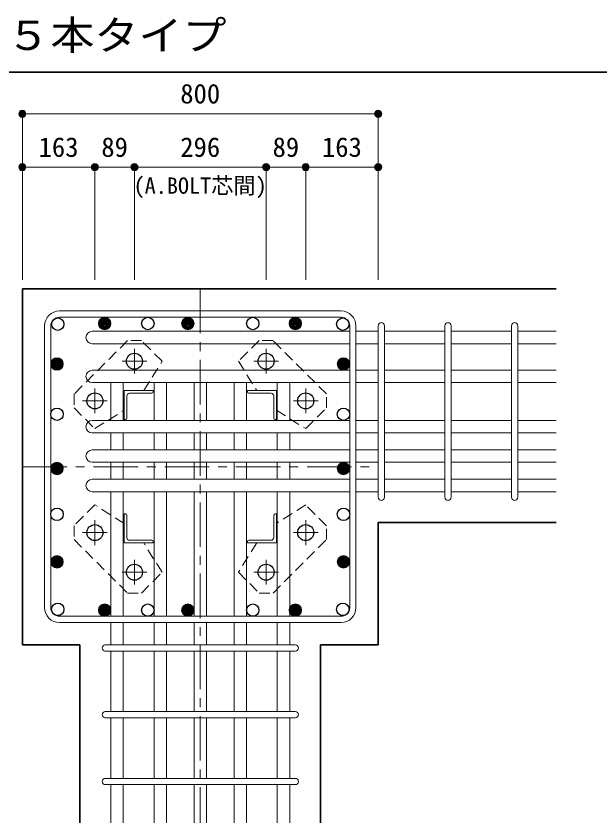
# Model space of a CAD drawing. Units: millimetres at full size, sheet at 1:20. Extents: x -3982 to 3969, y -2797 to 2801.
# Drawn here: x -3168 to -1856, y -1835 to -22 of the extents above; entities that cross this region are included whole.
import ezdxf
from ezdxf.enums import TextEntityAlignment as Align

# ---------------------------------------------------------------- set-up
doc = ezdxf.new("R2010")
doc.units = ezdxf.units.MM
doc.header["$LTSCALE"] = 20
doc.header["$PDMODE"] = 32
doc.header["$PDSIZE"] = 12
doc.linetypes.add('CHAIN1', pattern=[8, 5, -1, 1, -1])
doc.linetypes.add('DASHED1', pattern=[1.8, 1.2, -0.6])
for name, color, linetype, lineweight in [('6-1_躯体線', 2, 'Continuous', 35), ('6-2_A.Bolt_', 4, 'Continuous', 9), ('6-3_柱型主筋', 4, 'Continuous', 9), ('6-4_フープ', 7, 'Continuous', 18), ('6-5_梁主筋', 7, 'Continuous', 18), ('6-6_S.T.P.', 7, 'Continuous', 18), ('6-7_文字', 7, 'Continuous', 18), ('6-9', 4, 'DASHED1', 9), ('6-D_寸法', 4, 'Continuous', 9), ('F-0_枠', 6, 'Continuous', 40)]:
    doc.layers.add(name, color=color, linetype=linetype, lineweight=lineweight)
doc.styles.add('ＭＳ ゴシック', font='')
doc.styles.get('ＭＳ ゴシック').set_extended_font_data('MS Gothic')

msp = doc.modelspace()

# ---------------------------------------------------------------- linework, layer by layer
at = {"layer": '6-1_躯体線'}
for p, q in [((-3153.87, -1434.67), (-3153.87, -634.67)), ((-1953.87, -634.67), (-3153.87, -634.67)), ((-2353.87, -1434.67), (-2353.87, -1160.17)), ((-1953.87, -1160.17), (-2353.87, -1160.17)), ((-3024.37, -1434.67), (-3153.87, -1434.67)), ((-3024.37, -1834.67), (-3024.37, -1434.67)), ((-2483.37, -1834.67), (-2483.37, -1434.67)), ((-2353.87, -1434.67), (-2483.37, -1434.67))]:
    msp.add_line(p, q, dxfattribs=at)
at = {"layer": '6-2_A.Bolt_', "linetype": 'CHAIN1'}
for p, q in [((-2901.87, -825.37), (-2901.87, -769.87)), ((-2605.87, -825.37), (-2605.87, -769.87)), ((-2874.17, -797.67), (-2929.67, -797.67)), ((-2633.57, -797.67), (-2578.07, -797.67)), ((-2990.87, -914.37), (-2990.87, -858.87)), ((-2516.87, -914.37), (-2516.87, -858.87)), ((-2963.17, -886.67), (-3018.67, -886.67)), ((-2544.57, -886.67), (-2489.07, -886.67)), ((-2990.87, -1154.97), (-2990.87, -1210.47)), ((-2516.87, -1154.97), (-2516.87, -1210.47)), ((-2963.17, -1182.67), (-3018.67, -1182.67)), ((-2544.57, -1182.67), (-2489.07, -1182.67)), ((-2901.87, -1243.97), (-2901.87, -1299.47)), ((-2605.87, -1243.97), (-2605.87, -1299.47)), ((-2874.17, -1271.67), (-2929.67, -1271.67)), ((-2633.57, -1271.67), (-2578.07, -1271.67))]:
    msp.add_line(p, q, dxfattribs=at)
at = {"layer": '6-2_A.Bolt_'}
for p, q in [((-2924.87, -928.67), (-2924.87, -863.67)), ((-2859.87, -863.67), (-2924.87, -863.67)), ((-2862.87, -869.67), (-2912.87, -869.67)), ((-2859.87, -863.67), (-2859.87, -866.67)), ((-2647.87, -863.67), (-2647.87, -866.67)), ((-2647.87, -863.67), (-2582.87, -863.67)), ((-2644.87, -869.67), (-2594.87, -869.67)), ((-2582.87, -928.67), (-2582.87, -863.67)), ((-2918.87, -925.67), (-2918.87, -875.67)), ((-2588.87, -925.67), (-2588.87, -875.67)), ((-2924.87, -928.67), (-2921.87, -928.67)), ((-2582.87, -928.67), (-2585.87, -928.67)), ((-2924.87, -1140.67), (-2921.87, -1140.67)), ((-2924.87, -1140.67), (-2924.87, -1205.67)), ((-2582.87, -1140.67), (-2585.87, -1140.67)), ((-2582.87, -1140.67), (-2582.87, -1205.67)), ((-2918.87, -1143.67), (-2918.87, -1193.67)), ((-2588.87, -1143.67), (-2588.87, -1193.67)), ((-2859.87, -1205.67), (-2924.87, -1205.67)), ((-2862.87, -1199.67), (-2912.87, -1199.67)), ((-2859.87, -1205.67), (-2859.87, -1202.67)), ((-2647.87, -1205.67), (-2647.87, -1202.67)), ((-2647.87, -1205.67), (-2582.87, -1205.67)), ((-2644.87, -1199.67), (-2594.87, -1199.67))]:
    msp.add_line(p, q, dxfattribs=at)
at = {"layer": '6-2_A.Bolt_', "color": 3, "lineweight": 25}
for centre in [(-2901.87, -797.67), (-2605.87, -797.67), (-2990.87, -886.67), (-2516.87, -886.67), (-2990.87, -1182.67), (-2516.87, -1182.67), (-2901.87, -1271.67), (-2605.87, -1271.67)]:
    msp.add_circle(centre, 18, dxfattribs=at)
at = {"layer": '6-2_A.Bolt_'}
for centre, radius, start, end in [((-2912.87, -875.67), 6, 90, 180), ((-2862.87, -866.67), 3, 270, 0), ((-2644.87, -866.67), 3, 180, 270), ((-2594.87, -875.67), 6, 0, 90), ((-2921.87, -925.67), 3, 270, 0), ((-2585.87, -925.67), 3, 180, 270), ((-2921.87, -1143.67), 3, 0, 90), ((-2585.87, -1143.67), 3, 90, 180), ((-2912.87, -1193.67), 6, 180, 270), ((-2594.87, -1193.67), 6, 270, 0), ((-2862.87, -1202.67), 3, 0, 90), ((-2644.87, -1202.67), 3, 90, 180)]:
    msp.add_arc(centre, radius, start, end, dxfattribs=at)
at = {"layer": '6-3_柱型主筋', "color": 3, "lineweight": 25}
for centre in [(-3074.26, -714.28), (-2871.87, -712.67), (-2635.87, -712.67), (-2433.48, -714.28), (-3075.87, -916.67), (-2431.87, -916.67), (-3075.87, -1141.47), (-2431.87, -1141.47), (-3074.26, -1355.06), (-2433.48, -1355.06), (-2871.87, -1356.67), (-2635.87, -1356.67)]:
    msp.add_circle(centre, 14, dxfattribs=at)
at = {"layer": '6-3_柱型主筋'}
for centre, radius in [((-2968.87, -712.67), 14), ((-2968.87, -712.67), 12.5), ((-2968.87, -712.67), 11), ((-2968.87, -712.67), 9.5), ((-2968.87, -712.67), 8), ((-2968.87, -712.67), 6.5), ((-2781.87, -712.67), 14), ((-2781.87, -712.67), 12.5), ((-2781.87, -712.67), 11), ((-2781.87, -712.67), 9.5), ((-2781.87, -712.67), 8), ((-2781.87, -712.67), 6.5), ((-2540.27, -712.67), 14), ((-2540.27, -712.67), 12.5), ((-2540.27, -712.67), 11), ((-2540.27, -712.67), 9.5), ((-2540.27, -712.67), 8), ((-2540.27, -712.67), 6.5), ((-2968.87, -712.67), 5), ((-2968.87, -712.67), 3.5), ((-2968.87, -712.67), 2), ((-2968.87, -712.67), 0.5), ((-2781.87, -712.67), 5), ((-2781.87, -712.67), 3.5), ((-2781.87, -712.67), 2), ((-2781.87, -712.67), 0.5), ((-2540.27, -712.67), 5), ((-2540.27, -712.67), 3.5), ((-2540.27, -712.67), 2), ((-2540.27, -712.67), 0.5), ((-3075.87, -803.67), 14), ((-3075.87, -803.67), 12.5), ((-3075.87, -803.67), 11), ((-3075.87, -803.67), 9.5), ((-3075.87, -803.67), 8), ((-3075.87, -803.67), 6.5), ((-2431.87, -803.67), 14), ((-2431.87, -803.67), 12.5), ((-2431.87, -803.67), 11), ((-2431.87, -803.67), 9.5), ((-2431.87, -803.67), 8), ((-2431.87, -803.67), 6.5), ((-3075.87, -803.67), 5), ((-3075.87, -803.67), 3.5), ((-3075.87, -803.67), 2), ((-3075.87, -803.67), 0.5), ((-2431.87, -803.67), 5), ((-2431.87, -803.67), 3.5), ((-2431.87, -803.67), 2), ((-2431.87, -803.67), 0.5), ((-3075.87, -1038.67), 14), ((-3075.87, -1038.67), 12.5), ((-3075.87, -1038.67), 11), ((-3075.87, -1038.67), 9.5), ((-3075.87, -1038.67), 8), ((-3075.87, -1038.67), 6.5), ((-2431.87, -1038.67), 14), ((-2431.87, -1038.67), 12.5), ((-2431.87, -1038.67), 11), ((-2431.87, -1038.67), 9.5), ((-2431.87, -1038.67), 8), ((-2431.87, -1038.67), 6.5), ((-3075.87, -1038.67), 5), ((-3075.87, -1038.67), 3.5), ((-3075.87, -1038.67), 2), ((-3075.87, -1038.67), 0.5), ((-2431.87, -1038.67), 5), ((-2431.87, -1038.67), 3.5), ((-2431.87, -1038.67), 2), ((-2431.87, -1038.67), 0.5), ((-3075.87, -1248.26), 14), ((-3075.87, -1248.26), 12.5), ((-3075.87, -1248.26), 11), ((-3075.87, -1248.26), 9.5), ((-3075.87, -1248.26), 8), ((-3075.87, -1248.26), 6.5), ((-3075.87, -1248.26), 5), ((-3075.87, -1248.26), 3.5), ((-3075.87, -1248.26), 2), ((-3075.87, -1248.26), 0.5), ((-2431.87, -1248.26), 14), ((-2431.87, -1248.26), 12.5), ((-2431.87, -1248.26), 11), ((-2431.87, -1248.26), 9.5), ((-2431.87, -1248.26), 8), ((-2431.87, -1248.26), 6.5), ((-2431.87, -1248.26), 5), ((-2431.87, -1248.26), 3.5), ((-2431.87, -1248.26), 2), ((-2431.87, -1248.26), 0.5), ((-2968.87, -1356.67), 14), ((-2968.87, -1356.67), 12.5), ((-2968.87, -1356.67), 11), ((-2968.87, -1356.67), 9.5), ((-2968.87, -1356.67), 8), ((-2968.87, -1356.67), 6.5), ((-2968.87, -1356.67), 5), ((-2968.87, -1356.67), 3.5), ((-2968.87, -1356.67), 2), ((-2968.87, -1356.67), 0.5), ((-2781.87, -1356.67), 14), ((-2781.87, -1356.67), 12.5), ((-2781.87, -1356.67), 11), ((-2781.87, -1356.67), 9.5), ((-2781.87, -1356.67), 8), ((-2781.87, -1356.67), 6.5), ((-2781.87, -1356.67), 5), ((-2781.87, -1356.67), 3.5), ((-2781.87, -1356.67), 2), ((-2781.87, -1356.67), 0.5), ((-2540.27, -1356.67), 14), ((-2540.27, -1356.67), 12.5), ((-2540.27, -1356.67), 11), ((-2540.27, -1356.67), 9.5), ((-2540.27, -1356.67), 8), ((-2540.27, -1356.67), 6.5), ((-2540.27, -1356.67), 5), ((-2540.27, -1356.67), 3.5), ((-2540.27, -1356.67), 2), ((-2540.27, -1356.67), 0.5)]:
    msp.add_circle(centre, radius, dxfattribs=at)
at = {"layer": '6-4_フープ'}
for p, q in [((-2437.37, -684.67), (-3070.37, -684.67)), ((-2437.37, -698.67), (-3070.37, -698.67)), ((-3103.87, -1351.17), (-3103.87, -718.17)), ((-3089.87, -1351.17), (-3089.87, -718.17)), ((-2417.87, -1351.17), (-2417.87, -718.17)), ((-2403.87, -1351.17), (-2403.87, -718.17)), ((-2437.37, -1370.67), (-3070.37, -1370.67)), ((-2437.37, -1384.67), (-3070.37, -1384.67))]:
    msp.add_line(p, q, dxfattribs=at)
for centre, radius, start, end in [((-3070.37, -718.17), 33.5, 90, 180), ((-2437.37, -718.17), 33.5, 0, 90), ((-3070.37, -718.17), 19.5, 90, 180), ((-2437.37, -718.17), 19.5, 0, 90), ((-3070.37, -1351.17), 33.5, 180, 270), ((-3070.37, -1351.17), 19.5, 180, 270), ((-2437.37, -1351.17), 33.5, 270, 0), ((-2437.37, -1351.17), 19.5, 270, 0)]:
    msp.add_arc(centre, radius, start, end, dxfattribs=at)
at = {"layer": '6-5_梁主筋'}
for p, q in [((-2996.87, -730.28), (-2417.87, -730.28)), ((-2353.87, -730.28), (-2403.87, -730.28)), ((-2203.87, -730.28), (-2339.87, -730.28)), ((-2053.87, -730.28), (-2189.87, -730.28)), ((-1953.87, -730.28), (-2039.87, -730.28)), ((-2996.87, -758.28), (-2417.87, -758.28)), ((-2353.87, -758.28), (-2403.87, -758.28)), ((-2203.87, -758.28), (-2339.87, -758.28)), ((-2053.87, -758.28), (-2189.87, -758.28)), ((-1953.87, -758.28), (-2039.87, -758.28)), ((-2996.87, -817.67), (-2417.87, -817.67)), ((-2353.87, -817.67), (-2403.87, -817.67)), ((-2203.87, -817.67), (-2339.87, -817.67)), ((-2053.87, -817.67), (-2189.87, -817.67)), ((-1953.87, -817.67), (-2039.87, -817.67)), ((-2996.87, -845.67), (-2417.87, -845.67)), ((-2954.87, -848.67), (-2954.87, -930.67)), ((-2926.87, -848.67), (-2926.87, -930.67)), ((-2857.87, -848.67), (-2857.87, -930.67)), ((-2829.87, -848.67), (-2829.87, -930.67)), ((-2767.87, -848.67), (-2767.87, -930.67)), ((-2739.87, -848.67), (-2739.87, -930.67)), ((-2677.87, -848.67), (-2677.87, -930.67)), ((-2649.87, -848.67), (-2649.87, -930.67)), ((-2580.87, -848.67), (-2580.87, -930.67)), ((-2552.87, -848.67), (-2552.87, -930.67)), ((-2353.87, -845.67), (-2403.87, -845.67)), ((-2203.87, -845.67), (-2339.87, -845.67)), ((-2053.87, -845.67), (-2189.87, -845.67)), ((-1953.87, -845.67), (-2039.87, -845.67)), ((-2996.87, -930.67), (-2417.87, -930.67)), ((-2353.87, -930.67), (-2403.87, -930.67)), ((-2203.87, -930.67), (-2339.87, -930.67)), ((-2053.87, -930.67), (-2189.87, -930.67)), ((-1953.87, -930.67), (-2039.87, -930.67)), ((-2996.87, -958.67), (-2417.87, -958.67)), ((-2954.87, -958.67), (-2954.87, -996.67)), ((-2926.87, -996.67), (-2926.87, -958.67)), ((-2857.87, -996.67), (-2857.87, -958.67)), ((-2829.87, -996.67), (-2829.87, -958.67)), ((-2767.87, -996.67), (-2767.87, -958.67)), ((-2739.87, -996.67), (-2739.87, -958.67)), ((-2677.87, -996.67), (-2677.87, -958.67)), ((-2649.87, -996.67), (-2649.87, -958.67)), ((-2580.87, -996.67), (-2580.87, -958.67)), ((-2552.87, -996.67), (-2552.87, -958.67)), ((-2353.87, -958.67), (-2403.87, -958.67)), ((-2203.87, -958.67), (-2339.87, -958.67)), ((-2053.87, -958.67), (-2189.87, -958.67)), ((-1953.87, -958.67), (-2039.87, -958.67)), ((-2996.87, -996.67), (-2417.87, -996.67)), ((-2353.87, -996.67), (-2403.87, -996.67)), ((-2203.87, -996.67), (-2339.87, -996.67)), ((-2053.87, -996.67), (-2189.87, -996.67)), ((-1953.87, -996.67), (-2039.87, -996.67)), ((-2996.87, -1024.67), (-2417.87, -1024.67)), ((-2954.87, -1024.67), (-2954.87, -1062.67)), ((-2926.87, -1024.67), (-2926.87, -1062.67)), ((-2857.87, -1024.67), (-2857.87, -1062.67)), ((-2829.87, -1024.67), (-2829.87, -1062.67)), ((-2767.87, -1024.67), (-2767.87, -1062.67)), ((-2739.87, -1024.67), (-2739.87, -1062.67)), ((-2677.87, -1024.67), (-2677.87, -1062.67)), ((-2649.87, -1024.67), (-2649.87, -1062.67)), ((-2580.87, -1024.67), (-2580.87, -1062.67)), ((-2552.87, -1024.67), (-2552.87, -1062.67)), ((-2353.87, -1024.67), (-2403.87, -1024.67)), ((-2203.87, -1024.67), (-2339.87, -1024.67)), ((-2053.87, -1024.67), (-2189.87, -1024.67)), ((-1953.87, -1024.67), (-2039.87, -1024.67)), ((-2996.87, -1062.67), (-2417.87, -1062.67)), ((-2353.87, -1062.67), (-2403.87, -1062.67)), ((-2203.87, -1062.67), (-2339.87, -1062.67)), ((-2053.87, -1062.67), (-2189.87, -1062.67)), ((-1953.87, -1062.67), (-2039.87, -1062.67)), ((-2996.87, -1090.67), (-2417.87, -1090.67)), ((-2954.87, -1090.67), (-2954.87, -1370.67)), ((-2926.87, -1090.67), (-2926.87, -1370.67)), ((-2857.87, -1090.67), (-2857.87, -1370.67)), ((-2829.87, -1090.67), (-2829.87, -1370.67)), ((-2767.87, -1090.67), (-2767.87, -1370.67)), ((-2739.87, -1090.67), (-2739.87, -1370.67)), ((-2677.87, -1090.67), (-2677.87, -1370.67)), ((-2649.87, -1090.67), (-2649.87, -1370.67)), ((-2580.87, -1090.67), (-2580.87, -1370.67)), ((-2552.87, -1090.67), (-2552.87, -1370.67)), ((-2353.87, -1090.67), (-2403.87, -1090.67)), ((-2203.87, -1090.67), (-2339.87, -1090.67)), ((-2053.87, -1090.67), (-2189.87, -1090.67)), ((-1953.87, -1090.67), (-2039.87, -1090.67)), ((-2954.87, -1384.67), (-2954.87, -1434.67)), ((-2926.87, -1384.67), (-2926.87, -1434.67)), ((-2857.87, -1384.67), (-2857.87, -1434.67)), ((-2829.87, -1384.67), (-2829.87, -1434.67)), ((-2767.87, -1384.67), (-2767.87, -1434.67)), ((-2739.87, -1384.67), (-2739.87, -1434.67)), ((-2677.87, -1384.67), (-2677.87, -1434.67)), ((-2649.87, -1384.67), (-2649.87, -1434.67)), ((-2580.87, -1384.67), (-2580.87, -1434.67)), ((-2552.87, -1384.67), (-2552.87, -1434.67)), ((-2954.87, -1448.67), (-2954.87, -1584.67)), ((-2926.87, -1448.67), (-2926.87, -1584.67)), ((-2857.87, -1448.67), (-2857.87, -1584.67)), ((-2829.87, -1448.67), (-2829.87, -1584.67)), ((-2767.87, -1448.67), (-2767.87, -1584.67)), ((-2739.87, -1448.67), (-2739.87, -1584.67)), ((-2677.87, -1448.67), (-2677.87, -1584.67)), ((-2649.87, -1448.67), (-2649.87, -1584.67)), ((-2580.87, -1448.67), (-2580.87, -1584.67)), ((-2552.87, -1448.67), (-2552.87, -1584.67)), ((-2954.87, -1598.67), (-2954.87, -1734.67)), ((-2926.87, -1598.67), (-2926.87, -1734.67)), ((-2857.87, -1598.67), (-2857.87, -1734.67)), ((-2829.87, -1598.67), (-2829.87, -1734.67)), ((-2767.87, -1598.67), (-2767.87, -1734.67)), ((-2739.87, -1598.67), (-2739.87, -1734.67)), ((-2677.87, -1598.67), (-2677.87, -1734.67)), ((-2649.87, -1598.67), (-2649.87, -1734.67)), ((-2580.87, -1598.67), (-2580.87, -1734.67)), ((-2552.87, -1598.67), (-2552.87, -1734.67)), ((-2954.87, -1748.67), (-2954.87, -1834.67)), ((-2926.87, -1748.67), (-2926.87, -1834.67)), ((-2857.87, -1748.67), (-2857.87, -1834.67)), ((-2829.87, -1748.67), (-2829.87, -1834.67)), ((-2767.87, -1748.67), (-2767.87, -1834.67)), ((-2739.87, -1748.67), (-2739.87, -1834.67)), ((-2677.87, -1748.67), (-2677.87, -1834.67)), ((-2649.87, -1748.67), (-2649.87, -1834.67)), ((-2580.87, -1748.67), (-2580.87, -1834.67)), ((-2552.87, -1748.67), (-2552.87, -1834.67))]:
    msp.add_line(p, q, dxfattribs=at)
for centre, start, end in [((-2996.87, -744.28), 90, 180), ((-2996.87, -744.28), 180, 270), ((-2996.87, -831.67), 90, 180), ((-2996.87, -831.67), 180, 270), ((-2940.87, -848.67), 167.62341, 180), ((-2940.87, -848.67), 0, 12.37659), ((-2843.87, -848.67), 167.62341, 180), ((-2843.87, -848.67), 0, 12.37659), ((-2753.87, -848.67), 167.62341, 180), ((-2753.87, -848.67), 0, 12.37659), ((-2663.87, -848.67), 167.62341, 180), ((-2663.87, -848.67), 0, 12.37659), ((-2566.87, -848.67), 167.62341, 180), ((-2566.87, -848.67), 0, 12.37659), ((-2996.87, -944.67), 90, 180), ((-2996.87, -944.67), 180, 270), ((-2996.87, -1010.67), 90, 180), ((-2996.87, -1010.67), 180, 270), ((-2996.87, -1076.67), 90, 180), ((-2996.87, -1076.67), 180, 270)]:
    msp.add_arc(centre, 14, start, end, dxfattribs=at)
at = {"layer": '6-6_S.T.P.'}
for p, q in [((-2353.87, -1103.17), (-2353.87, -718.17)), ((-2353.87, -1103.17), (-2353.87, -718.17)), ((-2353.87, -1103.17), (-2353.87, -718.17)), ((-2353.87, -1103.17), (-2353.87, -718.17)), ((-2339.87, -1103.17), (-2339.87, -718.17)), ((-2339.87, -1103.17), (-2339.87, -718.17)), ((-2339.87, -1103.17), (-2339.87, -718.17)), ((-2339.87, -1103.17), (-2339.87, -718.17)), ((-2203.87, -1103.17), (-2203.87, -718.17)), ((-2189.87, -1103.17), (-2189.87, -718.17)), ((-2053.87, -1103.17), (-2053.87, -718.17)), ((-2039.87, -1103.17), (-2039.87, -718.17)), ((-2967.37, -1434.67), (-2540.76, -1434.67)), ((-2967.37, -1448.67), (-2540.76, -1448.67)), ((-2967.37, -1584.67), (-2540.76, -1584.67)), ((-2967.37, -1598.67), (-2540.76, -1598.67)), ((-2967.37, -1734.67), (-2540.76, -1734.67)), ((-2967.37, -1748.67), (-2540.76, -1748.67))]:
    msp.add_line(p, q, dxfattribs=at)
for centre, start, end in [((-2346.87, -717.78), 0, 180), ((-2346.87, -717.78), 0, 180), ((-2346.87, -717.78), 0, 180), ((-2346.87, -717.78), 0, 180), ((-2196.87, -717.78), 0, 180), ((-2046.87, -717.78), 0, 180), ((-2346.87, -1103.17), 180, 0), ((-2346.87, -1103.17), 180, 0), ((-2346.87, -1103.17), 180, 0), ((-2346.87, -1103.17), 180, 0), ((-2196.87, -1103.17), 180, 0), ((-2046.87, -1103.17), 180, 0), ((-2967.37, -1441.67), 90, 270), ((-2967.37, -1441.67), 90, 270), ((-2967.37, -1441.67), 90, 270), ((-2967.37, -1441.67), 90, 270), ((-2540.37, -1441.67), 270, 90), ((-2540.37, -1441.67), 270, 90), ((-2540.37, -1441.67), 270, 90), ((-2540.37, -1441.67), 270, 90), ((-2967.37, -1591.67), 90, 270), ((-2540.37, -1591.67), 270, 90), ((-2967.37, -1741.67), 90, 270), ((-2540.37, -1741.67), 270, 90)]:
    msp.add_arc(centre, 7, start, end, dxfattribs=at)
at = {"layer": '6-9'}
for p, q in [((-2917.37, -750.97), (-3037.57, -871.17)), ((-2886.27, -750.97), (-2917.37, -750.97)), ((-2839.57, -797.67), (-2886.27, -750.97)), ((-2590.37, -750.97), (-2621.47, -750.97)), ((-2470.17, -871.17), (-2590.37, -750.97)), ((-2881, -863.67), (-2839.57, -797.67)), ((-3037.57, -871.17), (-3037.57, -902.27)), ((-2470.17, -902.27), (-2470.17, -871.17)), ((-2516.87, -948.97), (-2470.17, -902.27)), ((-2582.87, -907.54), (-2516.87, -948.97)), ((-2990.87, -1120.37), (-3037.57, -1167.07)), ((-2924.87, -1161.81), (-2990.87, -1120.37)), ((-3037.57, -1167.07), (-3037.57, -1198.17)), ((-2470.17, -1198.17), (-2470.17, -1167.07)), ((-3037.57, -1198.17), (-2917.37, -1318.37)), ((-2626.73, -1205.67), (-2668.17, -1271.67)), ((-2590.37, -1318.37), (-2470.17, -1198.17)), ((-2668.17, -1271.67), (-2621.47, -1318.37)), ((-2917.37, -1318.37), (-2886.27, -1318.37)), ((-2621.47, -1318.37), (-2590.37, -1318.37))]:
    msp.add_line(p, q, dxfattribs=at)
for points in [[(-2621.47, -750.97), (-2668.17, -797.57), (-2626.73, -863.67)], [(-3037.57, -902.27), (-2990.97, -948.97), (-2924.87, -907.53)], [(-2470.17, -1167.07), (-2516.77, -1120.37), (-2582.87, -1161.81)], [(-2886.27, -1318.37), (-2839.57, -1271.77), (-2881.01, -1205.67)]]:
    msp.add_lwpolyline(points, dxfattribs=at)
at = {"layer": '6-D_寸法'}
for p, q in [((-2353.87, -241.65), (-3153.87, -241.65)), ((-2353.87, -241.65), (-2353.87, -361.65)), ((-3153.87, -361.65), (-2990.87, -361.65)), ((-2990.87, -361.65), (-2990.87, -614.67)), ((-2990.87, -361.65), (-2901.87, -361.65)), ((-2901.87, -361.65), (-2901.87, -614.67)), ((-2901.87, -361.65), (-2605.87, -361.65)), ((-2605.87, -361.65), (-2901.87, -361.65)), ((-2605.87, -361.65), (-2605.87, -614.67)), ((-2605.87, -361.65), (-2516.87, -361.65)), ((-2516.87, -361.65), (-2516.87, -614.67)), ((-2516.87, -361.65), (-2353.87, -361.65)), ((-2353.87, -361.65), (-2353.87, -614.67))]:
    msp.add_line(p, q, dxfattribs=at)
at = {"layer": '6-D_寸法', "linetype": 'CHAIN1'}
for p, q in [((-2753.87, -634.67), (-2753.87, -1834.67)), ((-3153.87, -1034.67), (-2353.87, -1034.67))]:
    msp.add_line(p, q, dxfattribs=at)
at = {"layer": '6-D_寸法'}
msp.add_lwpolyline([(-3153.87, -241.65), (-3153.87, -361.65), (-3153.87, -614.67)], dxfattribs=at)
for centre, radius in [((-3153.87, -241.65), 8), ((-3153.87, -241.65), 7.2), ((-3153.87, -241.65), 6.4), ((-2353.87, -241.65), 8), ((-2353.87, -241.65), 7.2), ((-2353.87, -241.65), 6.4), ((-3153.87, -241.65), 5.6), ((-3153.87, -241.65), 4.8), ((-3153.87, -241.65), 4), ((-3153.87, -241.65), 3.2), ((-3153.87, -241.65), 2.4), ((-3153.87, -241.65), 1.6), ((-3153.87, -241.65), 0.8), ((-2353.87, -241.65), 5.6), ((-2353.87, -241.65), 4.8), ((-2353.87, -241.65), 4), ((-2353.87, -241.65), 3.2), ((-2353.87, -241.65), 2.4), ((-2353.87, -241.65), 1.6), ((-2353.87, -241.65), 0.8), ((-3153.87, -361.65), 8), ((-3153.87, -361.65), 7.2), ((-3153.87, -361.65), 6.4), ((-3153.87, -361.65), 5.6), ((-3153.87, -361.65), 4.8), ((-3153.87, -361.65), 4), ((-3153.87, -361.65), 3.2), ((-3153.87, -361.65), 2.4), ((-3153.87, -361.65), 1.6), ((-3153.87, -361.65), 0.8), ((-2990.87, -361.65), 8), ((-2990.87, -361.65), 7.2), ((-2990.87, -361.65), 6.4), ((-2990.87, -361.65), 5.6), ((-2990.87, -361.65), 4.8), ((-2990.87, -361.65), 4), ((-2990.87, -361.65), 3.2), ((-2990.87, -361.65), 2.4), ((-2990.87, -361.65), 1.6), ((-2990.87, -361.65), 0.8), ((-2901.87, -361.65), 8), ((-2901.87, -361.65), 7.2), ((-2901.87, -361.65), 6.4), ((-2901.87, -361.65), 5.6), ((-2901.87, -361.65), 4.8), ((-2901.87, -361.65), 4), ((-2901.87, -361.65), 3.2), ((-2901.87, -361.65), 2.4), ((-2901.87, -361.65), 1.6), ((-2901.87, -361.65), 0.8), ((-2605.87, -361.65), 8), ((-2605.87, -361.65), 7.2), ((-2605.87, -361.65), 6.4), ((-2605.87, -361.65), 5.6), ((-2605.87, -361.65), 4.8), ((-2605.87, -361.65), 4), ((-2605.87, -361.65), 3.2), ((-2605.87, -361.65), 2.4), ((-2605.87, -361.65), 1.6), ((-2605.87, -361.65), 0.8), ((-2516.87, -361.65), 8), ((-2516.87, -361.65), 7.2), ((-2516.87, -361.65), 6.4), ((-2516.87, -361.65), 5.6), ((-2516.87, -361.65), 4.8), ((-2516.87, -361.65), 4), ((-2516.87, -361.65), 3.2), ((-2516.87, -361.65), 2.4), ((-2516.87, -361.65), 1.6), ((-2516.87, -361.65), 0.8), ((-2353.87, -361.65), 8), ((-2353.87, -361.65), 7.2), ((-2353.87, -361.65), 6.4), ((-2353.87, -361.65), 5.6), ((-2353.87, -361.65), 4.8), ((-2353.87, -361.65), 4), ((-2353.87, -361.65), 3.2), ((-2353.87, -361.65), 2.4), ((-2353.87, -361.65), 1.6), ((-2353.87, -361.65), 0.8)]:
    msp.add_circle(centre, radius, dxfattribs=at)
at = {"layer": '6-D_寸法', "color": 7}
for p in [(-3153.87, -241.65), (-2353.87, -241.65), (-3153.87, -361.65), (-2990.87, -361.65), (-2901.87, -361.65), (-2605.87, -361.65), (-2516.87, -361.65), (-2353.87, -361.65)]:
    msp.add_point(p, dxfattribs=at)
at = {"layer": 'F-0_枠', "color": 2, "lineweight": 35}
msp.add_line((-3981.92, -148.03), (2482.4, -148.03), dxfattribs=at)

# ---------------------------------------------------------------- texts
at = {"layer": '6-7_文字', "color": 2, "style": 'ＭＳ ゴシック', "width": 1.1}
msp.add_text('\u3000\u3000基礎梁主筋\u3000５本タイプ', height=65.98, dxfattribs=at).set_placement((-3981.92, -118.03), align=Align.BOTTOM_LEFT)
at = {"layer": '6-D_寸法', "style": 'ＭＳ ゴシック'}
for s, height, p in [('800', 43.99, (-2798.87, -231.65)), ('163', 43.99, (-3117.37, -351.65)), ('89', 43.99, (-2976.37, -351.65)), ('296', 43.99, (-2798.87, -351.65)), ('89', 43.99, (-2591.37, -351.65)), ('163', 43.99, (-2480.37, -351.65)), ('(A.BOLT芯間)', 36.66, (-2903.87, -432.38))]:
    msp.add_text(s, height=height, dxfattribs=at).set_placement(p, align=Align.BOTTOM_LEFT)

doc.saveas('drawing.dxf')
